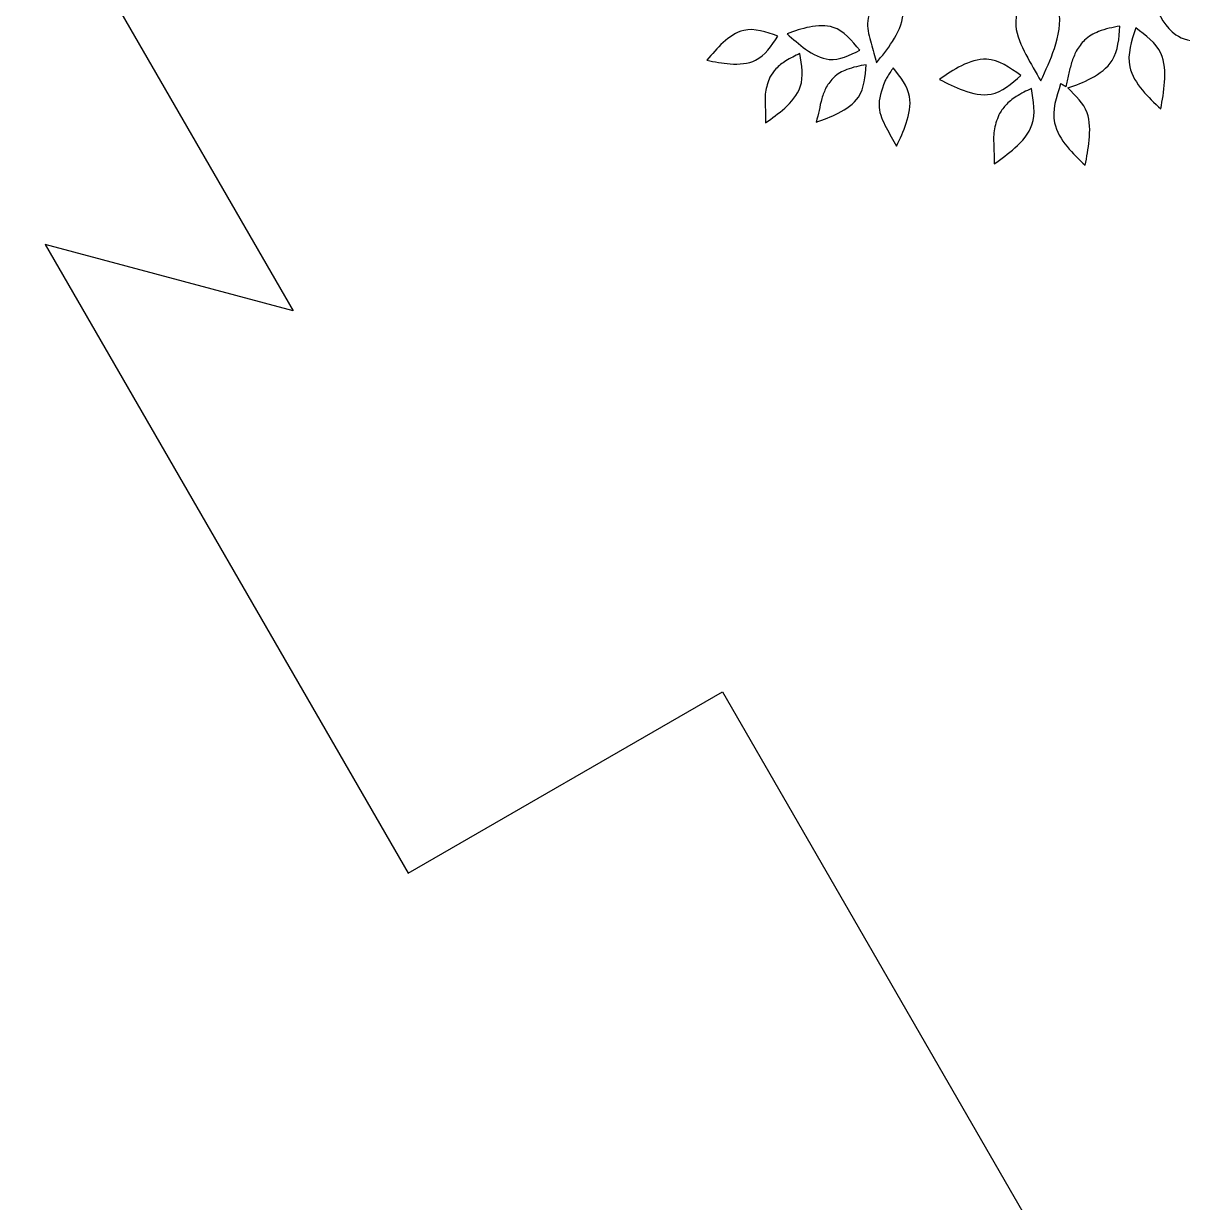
# Model space of a CAD drawing. Extents: x 1 to 437, y 7 to 187.
# Drawn here: x 71.61 to 92.52, y 59.1 to 80.37 of the extents above; entities that cross this region are included whole.
import ezdxf

# ---------------------------------------------------------------- set-up
doc = ezdxf.new("R2010")
doc.units = 0
doc.layers.add('Base', color=7, linetype='CONTINUOUS')

msp = doc.modelspace()

# ---------------------------------------------------------------- linework, layer by layer
at = {"layer": 'Base', "color": 1}
for p, q in [((69.925119, 86.522448), (76.472675, 75.181749)), ((76.472675, 75.181749), (72.000497, 76.379974)), ((72.000497, 76.379974), (78.548052, 65.039272)), ((78.548052, 65.039272), (84.218498, 68.313112)), ((84.218498, 68.313112), (90.766053, 56.972402))]:
    msp.add_line(p, q, dxfattribs=at)
at = {"layer": 'Base', "color": 3}
for p, q in [((85.385185, 80.184), (85.385185, 80.184)), ((91.677939, 80.28834), (91.677939, 80.28834)), ((90.60184, 79.870874), (90.60184, 79.870874)), ((83.937989, 79.705828), (83.937989, 79.705828)), ((85.073191, 79.396668), (85.073191, 79.396668)), ((88.137128, 79.358951), (88.137128, 79.358951)), ((86.089758, 79.217104), (86.089758, 79.217104)), ((87.14696, 79.319595), (87.146948, 79.319604)), ((89.205249, 78.721905), (89.205249, 78.721905))]:
    msp.add_line(p, q, dxfattribs=at)
for points, knots in [([(89.964963, 79.332216), (90.052955, 79.522557), (90.236349, 79.919265), (90.394071, 80.682302), (90.057858, 81.106695), (89.872174, 81.34108)], [0, 0, 0, 0, 0.635362, 1.324222, 2.173959, 2.173959, 2.173959, 2.173959]), ([(86.997503, 79.66048), (87.098283, 79.782835), (87.308942, 80.038592), (87.566373, 80.573772), (87.39841, 80.952627), (87.305027, 81.163263)], [0, 0, 0, 0, 0.479965, 1.003264, 1.658509, 1.658509, 1.658509, 1.658509]), ([(89.657278, 80.98651), (89.575802, 80.764396), (89.428661, 80.363274), (89.688175, 79.797473), (89.872737, 79.487241), (89.964963, 79.332216)], [0, 0, 0, 0, 0.678855, 1.225967, 1.772432, 1.772432, 1.772432, 1.772432]), ([(93.306787, 80.040422), (93.220714, 80.173595), (93.043031, 80.448507), (92.618575, 80.85361), (92.220584, 80.782304), (92.001577, 80.743065)], [0, 0, 0, 0, 0.481396, 0.99376, 1.620696, 1.620696, 1.620696, 1.620696]), ([(86.93233, 80.747042), (86.886955, 80.621132), (86.799527, 80.37853), (86.902761, 80.007985), (86.965919, 79.776329), (86.997503, 79.66048)], [0, 0, 0, 0, 0.39118, 0.753725, 1.116396, 1.116396, 1.116396, 1.116396]), ([(92.001577, 80.743065), (92.105305, 80.515913), (92.278125, 80.137455), (92.848297, 80.010451), (93.154539, 80.03047), (93.306787, 80.040422)], [0, 0, 0, 0, 0.700647, 1.167346, 1.628756, 1.628756, 1.628756, 1.628756]), ([(85.216532, 80.138799), (85.006928, 80.213965), (84.652196, 80.341175), (84.213774, 80.033623), (84.030119, 79.815333), (83.937989, 79.705828)], [0, 0, 0, 0, 0.622307, 1.053188, 1.486925, 1.486925, 1.486925, 1.486925]), ([(86.698751, 79.883885), (86.55516, 80.059306), (86.315252, 80.352395), (85.782399, 80.323661), (85.517421, 80.230494), (85.385185, 80.184)], [0, 0, 0, 0, 0.634715, 1.060465, 1.484592, 1.484592, 1.484592, 1.484592]), ([(85.385185, 80.184), (85.491365, 80.087212), (85.710657, 79.887316), (86.18161, 79.632441), (86.514451, 79.794275), (86.698751, 79.883885)], [0, 0, 0, 0, 0.436145, 0.900768, 1.477244, 1.477244, 1.477244, 1.477244]), ([(90.451192, 79.204248), (90.594125, 79.255678), (90.890956, 79.362484), (91.34673, 79.703719), (91.375372, 80.099072), (91.391475, 80.321338)], [0, 0, 0, 0, 0.458931, 0.953066, 1.587598, 1.587598, 1.587598, 1.587598]), ([(91.391475, 80.321338), (91.261045, 80.296758), (91.033274, 80.253835), (90.750423, 80.092975), (90.648372, 79.94043), (90.60184, 79.870874)], [0, 0, 0, 0, 0.397296, 0.693799, 0.942304, 0.942304, 0.942304, 0.942304]), ([(91.677939, 80.28834), (91.59914, 80.049645), (91.466976, 79.649295), (91.782028, 79.147396), (92.013132, 78.933151), (92.127598, 78.827036)], [0, 0, 0, 0, 0.71, 1.19084, 1.662727, 1.662727, 1.662727, 1.662727]), ([(92.127598, 78.827036), (92.156387, 78.985375), (92.21619, 79.314293), (92.188985, 79.907836), (91.859198, 80.153382), (91.677939, 80.28834)], [0, 0, 0, 0, 0.487883, 1.01348, 1.654911, 1.654911, 1.654911, 1.654911]), ([(83.937989, 79.705828), (84.076269, 79.677738), (84.363608, 79.619368), (84.89643, 79.653514), (85.101469, 79.964361), (85.216532, 80.138799)], [0, 0, 0, 0, 0.427603, 0.888538, 1.477977, 1.477977, 1.477977, 1.477977]), ([(84.99624, 78.575469), (85.113772, 78.658455), (85.359634, 78.832052), (85.714686, 79.242672), (85.65175, 79.617174), (85.616598, 79.826348)], [0, 0, 0, 0, 0.435737, 0.91151, 1.513458, 1.513458, 1.513458, 1.513458]), ([(85.616598, 79.826348), (85.530307, 79.784872), (85.375448, 79.710438), (85.184875, 79.566245), (85.107985, 79.449498), (85.073191, 79.396668)], [0, 0, 0, 0, 0.28732, 0.515625, 0.704335, 0.704335, 0.704335, 0.704335]), ([(90.60184, 79.870874), (90.571718, 79.802676), (90.511207, 79.665671), (90.466782, 79.444772), (90.430936, 79.299152), (90.413002, 79.226296)], [0, 0, 0, 0, 0.22297, 0.447929, 0.673175, 0.673175, 0.673175, 0.673175]), ([(85.909737, 78.587805), (86.043348, 78.635594), (86.322255, 78.735354), (86.76725, 79.037577), (86.796904, 79.413128), (86.813562, 79.624105)], [0, 0, 0, 0, 0.429782, 0.897154, 1.496306, 1.496306, 1.496306, 1.496306]), ([(86.813562, 79.624105), (86.694137, 79.601908), (86.486003, 79.563222), (86.225853, 79.419347), (86.132384, 79.280448), (86.089758, 79.217104)], [0, 0, 0, 0, 0.363842, 0.634107, 0.860694, 0.860694, 0.860694, 0.860694]), ([(87.300108, 79.567243), (87.279805, 79.538582), (87.240874, 79.483626), (87.189594, 79.400982), (87.160799, 79.346014), (87.14696, 79.319595)], [0, 0, 0, 0, 0.105358, 0.202024, 0.291477, 0.291477, 0.291477, 0.291477]), ([(87.361652, 78.156896), (87.423475, 78.290496), (87.552419, 78.569142), (87.665256, 79.104356), (87.429893, 79.402718), (87.300108, 79.567243)], [0, 0, 0, 0, 0.446115, 0.930447, 1.525834, 1.525834, 1.525834, 1.525834]), ([(89.603303, 79.428999), (89.403815, 79.570981), (89.068587, 79.809574), (88.517247, 79.622239), (88.263901, 79.44676), (88.137128, 79.358951)], [0, 0, 0, 0, 0.685077, 1.151227, 1.618111, 1.618111, 1.618111, 1.618111]), ([(85.073191, 79.396668), (85.040773, 79.308453), (84.976165, 79.132647), (84.994867, 78.851555), (84.995782, 78.667517), (84.99624, 78.575469)], [0, 0, 0, 0, 0.278699, 0.555432, 0.832345, 0.832345, 0.832345, 0.832345]), ([(88.137128, 79.358951), (88.275259, 79.288095), (88.561318, 79.141357), (89.130183, 79.012307), (89.434023, 79.279908), (89.603303, 79.428999)], [0, 0, 0, 0, 0.471036, 0.975485, 1.610098, 1.610098, 1.610098, 1.610098]), ([(86.089758, 79.217104), (86.060934, 79.150322), (86.003052, 79.016213), (85.965129, 78.79983), (85.928202, 78.658484), (85.909737, 78.587805)], [0, 0, 0, 0, 0.217429, 0.436633, 0.655876, 0.655876, 0.655876, 0.655876]), ([(87.146948, 79.319604), (87.089937, 79.163742), (86.986866, 78.881956), (87.167735, 78.484059), (87.297093, 78.265815), (87.361652, 78.156896)], [0, 0, 0, 0, 0.476481, 0.861439, 1.244964, 1.244964, 1.244964, 1.244964]), ([(89.120342, 77.834014), (89.24836, 77.924331), (89.516005, 78.113156), (89.902292, 78.560556), (89.833343, 78.968301), (89.7948, 79.196233)], [0, 0, 0, 0, 0.474468, 0.991968, 1.647954, 1.647954, 1.647954, 1.647954]), ([(89.7948, 79.196233), (89.700778, 79.150694), (89.531867, 79.068882), (89.326267, 78.908047), (89.242968, 78.779922), (89.205249, 78.721905)], [0, 0, 0, 0, 0.313344, 0.562923, 0.769455, 0.769455, 0.769455, 0.769455]), ([(90.321347, 79.279215), (90.242539, 79.040133), (90.11027, 78.638867), (90.421267, 78.132876), (90.652342, 77.917011), (90.766601, 77.810274)], [0, 0, 0, 0, 0.712131, 1.195217, 1.66772, 1.66772, 1.66772, 1.66772]), ([(90.413002, 79.226296), (90.403305, 79.232376), (90.383598, 79.244732), (90.352896, 79.262145), (90.331926, 79.273491), (90.321347, 79.279215)], [0, 0, 0, 0, 0.034332, 0.069775, 0.10586, 0.10586, 0.10586, 0.10586]), ([(90.766601, 77.810274), (90.793123, 77.959017), (90.848329, 78.26862), (90.857748, 78.807926), (90.592597, 79.066402), (90.451192, 79.204248)], [0, 0, 0, 0, 0.45798, 0.953268, 1.51924, 1.51924, 1.51924, 1.51924]), ([(89.205249, 78.721905), (89.169817, 78.626378), (89.099424, 78.436593), (89.119008, 78.132541), (89.119897, 77.933734), (89.120342, 77.834014)], [0, 0, 0, 0, 0.302108, 0.600204, 0.900201, 0.900201, 0.900201, 0.900201])]:
    msp.add_open_spline(points, degree=3, knots=knots, dxfattribs=at)

doc.saveas('drawing.dxf')
